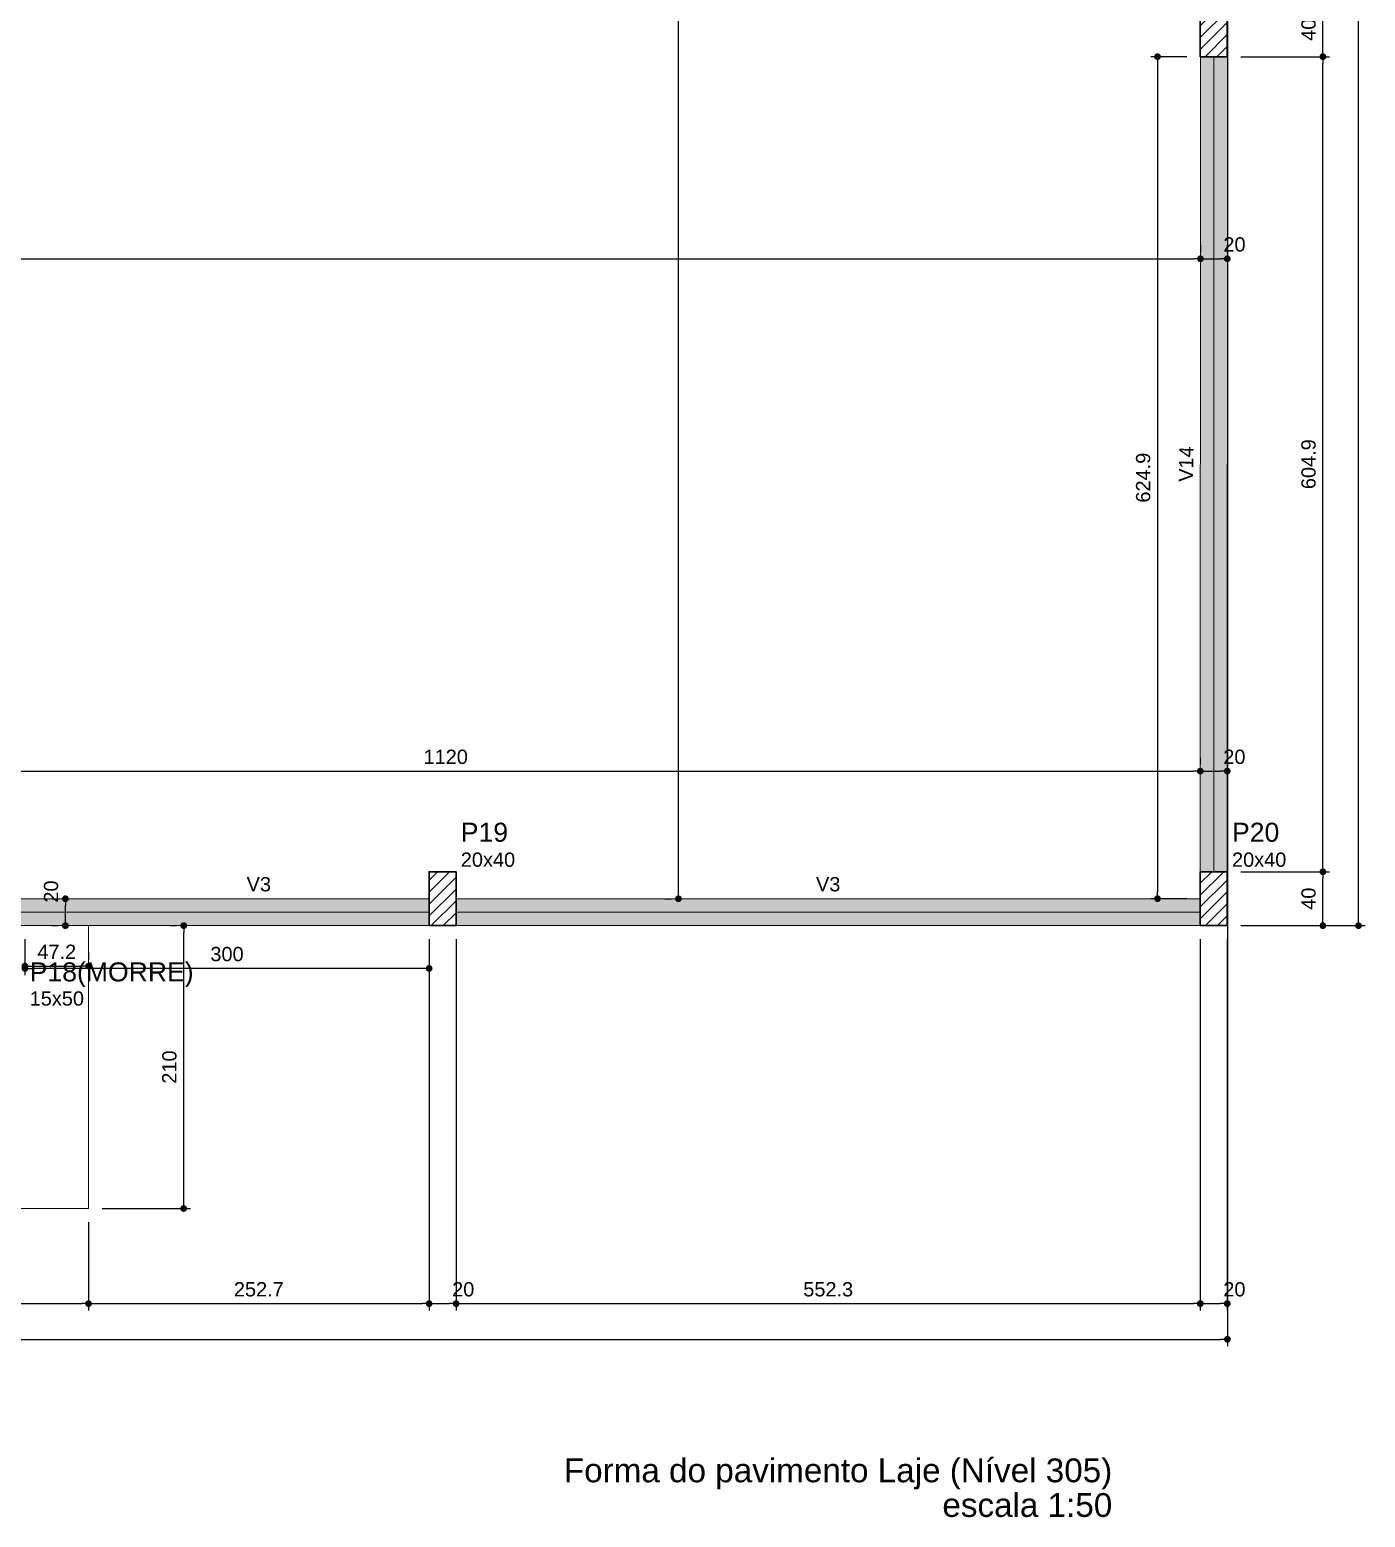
# Model space of a CAD drawing. Header units: millimetres. Extents: x 180 to 11148, y -1598 to 1045.
# Drawn here: x 1740.94 to 1760.76, y -7.57 to 14.51 of the extents above; entities that cross this region are included whole.
import ezdxf

# ---------------------------------------------------------------- set-up
doc = ezdxf.new("R2010")
doc.units = ezdxf.units.MM
doc.header["$MEASUREMENT"] = 0
for name, color, linetype, lineweight in [('FO-Cotas', 5, 'Continuous', 5), ('FO-Eixos', 5, 'Continuous', 5), ('FO-Hachura pilar que passa', 19, 'Continuous', 5), ('FO-Hachura viga', 43, 'Continuous', 5), ('FO-Pilares', 4, 'Continuous', 30), ('FO-Textos das vigas', 7, 'Continuous', 5), ('FO-Textos dos pilares', 7, 'Continuous', 5), ('FO-Títulos', 1, 'Continuous', 20), ('FO-Vigas', 1, 'Continuous', 20)]:
    doc.layers.add(name, color=color, linetype=linetype, lineweight=lineweight)
doc.styles.add('Arial', font='arial.ttf')
doc.dimstyles.new('UM_50.000000', dxfattribs={"dimtxt": 0.18, "dimasz": 0.1, "dimexe": 0.1, "dimexo": 0.2, "dimgap": 0, "dimtad": 1, "dimtih": 1, "dimtoh": 1, "dimdec": 1, "dimlfac": 50, "dimzin": 0, "dimdsep": 46, "dimtxsty": 'Standard', "dimcen": 0.09, "dimdle": 0.1, "dimadec": 1, "dimazin": 2, "dimtfac": 1, "dimtdec": 4, "dimtofl": 0, "dimtmove": 0, "dimatfit": 3, "dimfxl": 1, "dimtolj": 1, "dimarcsym": 0})
pattern_1 = [(45, (1704.12265, 1.2133), (-0.08838835, 0.08838835), [])]

# ---------------------------------------------------------------- blocks, each defined once
blk = doc.blocks.new('_Dot')
at = {"color": 0, "linetype": 'ByBlock', "lineweight": -2}
blk.add_line((-0.5, 0), (-1, 0), dxfattribs=at)
at = {"color": 0, "linetype": 'ByBlock', "const_width": 0.5}
blk.add_lwpolyline([(-0.25, 0, 1), (0.25, 0, 1)], format="xyb", close=True, dxfattribs=at)
blk = doc.blocks.new('*D497')
at = {"layer": 'Defpoints', "color": 0, "transparency": 16777216}
for p in [(1717.821, -2.986), (1741.815, -2.986), (1741.815, -4.398)]:
    blk.add_point(p, dxfattribs=at)
at = {"layer": 'FO-Cotas', "color": 0, "lineweight": -2, "transparency": 16777216}
for p, q in [((1717.821, -3.186), (1717.821, -4.498)), ((1741.815, -3.186), (1741.815, -4.498)), ((1717.921, -4.398), (1741.715, -4.398))]:
    blk.add_line(p, q, dxfattribs=at)
at = {"layer": 'FO-Cotas', "color": 0, "lineweight": -2, "transparency": 16777216, "xscale": 0.1000000014901161, "yscale": 0.1000000014901161, "zscale": 0.1000000014901161, "rotation": 180}
blk.add_blockref('_Dot', (1717.821, -4.398), dxfattribs=at)
at = {"layer": 'FO-Cotas', "color": 0, "lineweight": -2, "transparency": 16777216, "xscale": 0.1000000014901161, "yscale": 0.1000000014901161, "zscale": 0.1000000014901161}
blk.add_blockref('_Dot', (1741.815, -4.398), dxfattribs=at)
at = {"layer": 'FO-Cotas', "transparency": 16777216, "insert": (1729.818, -4.186), "char_height": 0.2118, "attachment_point": 5, "rotation": 0.0057, "style": 'Arial'}
blk.add_mtext('\\A1;1199.7', dxfattribs=at)
blk = doc.blocks.new('*D498')
at = {"layer": 'Defpoints', "color": 0, "transparency": 16777216}
for p in [(1746.87, 1.213), (1741.815, -2.986), (1746.87, -4.398)]:
    blk.add_point(p, dxfattribs=at)
at = {"layer": 'FO-Cotas', "color": 0, "lineweight": -2, "transparency": 16777216}
for p, q in [((1746.87, 1.013), (1746.87, -4.498)), ((1741.815, -3.186), (1741.815, -4.498)), ((1741.915, -4.398), (1746.77, -4.398))]:
    blk.add_line(p, q, dxfattribs=at)
at = {"layer": 'FO-Cotas', "color": 0, "lineweight": -2, "transparency": 16777216, "xscale": 0.1000000014901161, "yscale": 0.1000000014901161, "zscale": 0.1000000014901161, "rotation": 180}
blk.add_blockref('_Dot', (1741.815, -4.398), dxfattribs=at)
at = {"layer": 'FO-Cotas', "color": 0, "lineweight": -2, "transparency": 16777216, "xscale": 0.1000000014901161, "yscale": 0.1000000014901161, "zscale": 0.1000000014901161}
blk.add_blockref('_Dot', (1746.87, -4.398), dxfattribs=at)
at = {"layer": 'FO-Cotas', "transparency": 16777216, "insert": (1744.342, -4.186), "char_height": 0.2118, "attachment_point": 5, "rotation": 0.0057, "style": 'Arial'}
blk.add_mtext('\\A1;252.7', dxfattribs=at)
blk = doc.blocks.new('*D499')
at = {"layer": 'Defpoints', "color": 0, "transparency": 16777216}
for p in [(1746.87, 1.213), (1747.27, 1.213), (1747.27, -4.398)]:
    blk.add_point(p, dxfattribs=at)
at = {"layer": 'FO-Cotas', "color": 0, "lineweight": -2, "transparency": 16777216}
for p, q in [((1746.87, 1.013), (1746.87, -4.498)), ((1747.27, 1.013), (1747.27, -4.498)), ((1746.97, -4.398), (1747.17, -4.398))]:
    blk.add_line(p, q, dxfattribs=at)
at = {"layer": 'FO-Cotas', "color": 0, "lineweight": -2, "transparency": 16777216, "xscale": 0.1000000014901161, "yscale": 0.1000000014901161, "zscale": 0.1000000014901161, "rotation": 180}
blk.add_blockref('_Dot', (1746.87, -4.398), dxfattribs=at)
at = {"layer": 'FO-Cotas', "color": 0, "lineweight": -2, "transparency": 16777216, "xscale": 0.1000000014901161, "yscale": 0.1000000014901161, "zscale": 0.1000000014901161}
blk.add_blockref('_Dot', (1747.27, -4.398), dxfattribs=at)
at = {"layer": 'FO-Cotas', "transparency": 16777216, "insert": (1747.376, -4.186), "char_height": 0.2118, "attachment_point": 5, "rotation": 0.0057, "style": 'Arial'}
blk.add_mtext('\\A1;20', dxfattribs=at)
blk = doc.blocks.new('*D500')
at = {"layer": 'Defpoints', "color": 0, "transparency": 16777216}
for p in [(1747.27, 1.213), (1758.316, 1.213), (1758.316, -4.398)]:
    blk.add_point(p, dxfattribs=at)
at = {"layer": 'FO-Cotas', "color": 0, "lineweight": -2, "transparency": 16777216}
for p, q in [((1747.27, 1.013), (1747.27, -4.498)), ((1758.316, 1.013), (1758.316, -4.498)), ((1747.37, -4.398), (1758.216, -4.398))]:
    blk.add_line(p, q, dxfattribs=at)
at = {"layer": 'FO-Cotas', "color": 0, "lineweight": -2, "transparency": 16777216, "xscale": 0.1000000014901161, "yscale": 0.1000000014901161, "zscale": 0.1000000014901161, "rotation": 180}
blk.add_blockref('_Dot', (1747.27, -4.398), dxfattribs=at)
at = {"layer": 'FO-Cotas', "color": 0, "lineweight": -2, "transparency": 16777216, "xscale": 0.1000000014901161, "yscale": 0.1000000014901161, "zscale": 0.1000000014901161}
blk.add_blockref('_Dot', (1758.316, -4.398), dxfattribs=at)
at = {"layer": 'FO-Cotas', "transparency": 16777216, "insert": (1752.793, -4.186), "char_height": 0.2118, "attachment_point": 5, "rotation": 0.0057, "style": 'Arial'}
blk.add_mtext('\\A1;552.3', dxfattribs=at)
blk = doc.blocks.new('*D501')
at = {"layer": 'Defpoints', "color": 0, "transparency": 16777216}
for p in [(1758.316, 1.213), (1758.716, 1.213), (1758.716, -4.398)]:
    blk.add_point(p, dxfattribs=at)
at = {"layer": 'FO-Cotas', "color": 0, "lineweight": -2, "transparency": 16777216}
for p, q in [((1758.316, 1.013), (1758.316, -4.498)), ((1758.716, 1.013), (1758.716, -4.498)), ((1758.416, -4.398), (1758.616, -4.398))]:
    blk.add_line(p, q, dxfattribs=at)
at = {"layer": 'FO-Cotas', "color": 0, "lineweight": -2, "transparency": 16777216, "xscale": 0.1000000014901161, "yscale": 0.1000000014901161, "zscale": 0.1000000014901161, "rotation": 180}
blk.add_blockref('_Dot', (1758.316, -4.398), dxfattribs=at)
at = {"layer": 'FO-Cotas', "color": 0, "lineweight": -2, "transparency": 16777216, "xscale": 0.1000000014901161, "yscale": 0.1000000014901161, "zscale": 0.1000000014901161}
blk.add_blockref('_Dot', (1758.716, -4.398), dxfattribs=at)
at = {"layer": 'FO-Cotas', "transparency": 16777216, "insert": (1758.822, -4.186), "char_height": 0.2118, "attachment_point": 5, "rotation": 0.0057, "style": 'Arial'}
blk.add_mtext('\\A1;20', dxfattribs=at)
blk = doc.blocks.new('*D504')
at = {"layer": 'Defpoints', "color": 0, "transparency": 16777216}
for p in [(1758.718, 14.912), (1704.123, 1.213), (1758.718, -4.928)]:
    blk.add_point(p, dxfattribs=at)
at = {"layer": 'FO-Cotas', "color": 0, "lineweight": -2, "transparency": 16777216}
for p, q in [((1758.718, 14.712), (1758.718, -5.028)), ((1704.123, 1.013), (1704.123, -5.028)), ((1704.223, -4.928), (1758.618, -4.928))]:
    blk.add_line(p, q, dxfattribs=at)
at = {"layer": 'FO-Cotas', "color": 0, "lineweight": -2, "transparency": 16777216, "xscale": 0.1000000014901161, "yscale": 0.1000000014901161, "zscale": 0.1000000014901161, "rotation": 180}
blk.add_blockref('_Dot', (1704.123, -4.928), dxfattribs=at)
at = {"layer": 'FO-Cotas', "color": 0, "lineweight": -2, "transparency": 16777216, "xscale": 0.1000000014901161, "yscale": 0.1000000014901161, "zscale": 0.1000000014901161}
blk.add_blockref('_Dot', (1758.718, -4.928), dxfattribs=at)
at = {"layer": 'FO-Cotas', "transparency": 16777216, "insert": (1731.421, -4.716), "char_height": 0.2118, "attachment_point": 5, "rotation": 0.0057, "style": 'Arial'}
blk.add_mtext('\\A1;2729.8', dxfattribs=at)
blk = doc.blocks.new('*D514')
at = {"layer": 'Defpoints', "color": 0, "transparency": 16777216}
for p in [(1743.227, 1.213), (1743.227, 1.213), (1741.815, -2.986)]:
    blk.add_point(p, dxfattribs=at)
at = {"layer": 'FO-Cotas', "color": 0, "lineweight": -2, "transparency": 16777216}
for p, q in [((1743.027, 1.213), (1743.127, 1.213)), ((1743.227, -2.886), (1743.227, 1.113)), ((1742.015, -2.986), (1743.327, -2.986))]:
    blk.add_line(p, q, dxfattribs=at)
at = {"layer": 'FO-Cotas', "color": 0, "lineweight": -2, "transparency": 16777216, "xscale": 0.1000000014901161, "yscale": 0.1000000014901161, "zscale": 0.1000000014901161}
for p, rotation in [((1743.227, 1.213), 90), ((1743.227, -2.986), 270)]:
    blk.add_blockref('_Dot', p, dxfattribs=dict(at, rotation=rotation))
at = {"layer": 'FO-Cotas', "transparency": 16777216, "insert": (1743.015, -0.886), "char_height": 0.2118, "attachment_point": 5, "rotation": 90, "style": 'Arial'}
blk.add_mtext('\\A1;210', dxfattribs=at)
blk = doc.blocks.new('*D515')
at = {"layer": 'Defpoints', "color": 0, "transparency": 16777216}
for p in [(1758.716, 2.013), (1760.135, 2.013), (1758.716, 1.213)]:
    blk.add_point(p, dxfattribs=at)
at = {"layer": 'FO-Cotas', "color": 0, "lineweight": -2, "transparency": 16777216}
for p, q in [((1758.916, 2.013), (1760.235, 2.013)), ((1760.135, 1.313), (1760.135, 1.913)), ((1758.916, 1.213), (1760.235, 1.213))]:
    blk.add_line(p, q, dxfattribs=at)
at = {"layer": 'FO-Cotas', "color": 0, "lineweight": -2, "transparency": 16777216, "xscale": 0.1000000014901161, "yscale": 0.1000000014901161, "zscale": 0.1000000014901161}
for p, rotation in [((1760.135, 2.013), 90), ((1760.135, 1.213), 270)]:
    blk.add_blockref('_Dot', p, dxfattribs=dict(at, rotation=rotation))
at = {"layer": 'FO-Cotas', "transparency": 16777216, "insert": (1759.923, 1.613), "char_height": 0.2118, "attachment_point": 5, "rotation": 90, "style": 'Arial'}
blk.add_mtext('\\A1;40', dxfattribs=at)
blk = doc.blocks.new('*D516')
at = {"layer": 'Defpoints', "color": 0, "transparency": 16777216}
for p in [(1758.716, 14.112), (1760.135, 14.112), (1758.716, 2.013)]:
    blk.add_point(p, dxfattribs=at)
at = {"layer": 'FO-Cotas', "color": 0, "lineweight": -2, "transparency": 16777216}
for p, q in [((1758.916, 14.112), (1760.235, 14.112)), ((1760.135, 2.113), (1760.135, 14.012)), ((1758.916, 2.013), (1760.235, 2.013))]:
    blk.add_line(p, q, dxfattribs=at)
at = {"layer": 'FO-Cotas', "color": 0, "lineweight": -2, "transparency": 16777216, "xscale": 0.1000000014901161, "yscale": 0.1000000014901161, "zscale": 0.1000000014901161}
for p, rotation in [((1760.135, 14.112), 90), ((1760.135, 2.013), 270)]:
    blk.add_blockref('_Dot', p, dxfattribs=dict(at, rotation=rotation))
at = {"layer": 'FO-Cotas', "transparency": 16777216, "insert": (1759.923, 8.063), "char_height": 0.2118, "attachment_point": 5, "rotation": 90, "style": 'Arial'}
blk.add_mtext('\\A1;604.9', dxfattribs=at)
blk = doc.blocks.new('*D517')
at = {"layer": 'Defpoints', "color": 0, "transparency": 16777216}
for p in [(1758.716, 14.912), (1760.135, 14.912), (1758.716, 14.112)]:
    blk.add_point(p, dxfattribs=at)
at = {"layer": 'FO-Cotas', "color": 0, "lineweight": -2, "transparency": 16777216}
for p, q in [((1758.916, 14.912), (1760.235, 14.912)), ((1760.135, 14.212), (1760.135, 14.812)), ((1758.916, 14.112), (1760.235, 14.112))]:
    blk.add_line(p, q, dxfattribs=at)
at = {"layer": 'FO-Cotas', "color": 0, "lineweight": -2, "transparency": 16777216, "xscale": 0.1000000014901161, "yscale": 0.1000000014901161, "zscale": 0.1000000014901161}
for p, rotation in [((1760.135, 14.912), 90), ((1760.135, 14.112), 270)]:
    blk.add_blockref('_Dot', p, dxfattribs=dict(at, rotation=rotation))
at = {"layer": 'FO-Cotas', "transparency": 16777216, "insert": (1759.923, 14.512), "char_height": 0.2118, "attachment_point": 5, "rotation": 90, "style": 'Arial'}
blk.add_mtext('\\A1;40', dxfattribs=at)
blk = doc.blocks.new('*D523')
at = {"layer": 'Defpoints', "color": 0, "transparency": 16777216}
for p in [(1758.723, 40.811), (1760.664, 40.811), (1758.716, 1.213)]:
    blk.add_point(p, dxfattribs=at)
at = {"layer": 'FO-Cotas', "color": 0, "lineweight": -2, "transparency": 16777216}
for p, q in [((1758.923, 40.811), (1760.764, 40.811)), ((1760.664, 1.313), (1760.664, 40.711)), ((1758.916, 1.213), (1760.764, 1.213))]:
    blk.add_line(p, q, dxfattribs=at)
at = {"layer": 'FO-Cotas', "color": 0, "lineweight": -2, "transparency": 16777216, "xscale": 0.1000000014901161, "yscale": 0.1000000014901161, "zscale": 0.1000000014901161}
for p, rotation in [((1760.664, 40.811), 90), ((1760.664, 1.213), 270)]:
    blk.add_blockref('_Dot', p, dxfattribs=dict(at, rotation=rotation))
at = {"layer": 'FO-Cotas', "transparency": 16777216, "insert": (1760.452, 21.012), "char_height": 0.2118, "attachment_point": 5, "rotation": 90, "style": 'Arial'}
blk.add_mtext('\\A1;1979.9', dxfattribs=at)
blk = doc.blocks.new('*D529')
at = {"layer": 'Defpoints', "color": 0, "transparency": 16777216}
for p in [(1740.871, 0.613), (1741.815, 0.613), (1741.815, 0.613)]:
    blk.add_point(p, dxfattribs=at)
at = {"layer": 'FO-Cotas', "color": 0, "lineweight": -2, "transparency": 16777216}
for p, q in [((1740.871, 0.813), (1740.871, 0.713)), ((1741.815, 0.813), (1741.815, 0.713)), ((1740.971, 0.613), (1741.715, 0.613))]:
    blk.add_line(p, q, dxfattribs=at)
at = {"layer": 'FO-Cotas', "color": 0, "lineweight": -2, "transparency": 16777216, "xscale": 0.1000000014901161, "yscale": 0.1000000014901161, "zscale": 0.1000000014901161, "rotation": 180}
blk.add_blockref('_Dot', (1740.871, 0.613), dxfattribs=at)
at = {"layer": 'FO-Cotas', "color": 0, "lineweight": -2, "transparency": 16777216, "xscale": 0.1000000014901161, "yscale": 0.1000000014901161, "zscale": 0.1000000014901161}
blk.add_blockref('_Dot', (1741.815, 0.613), dxfattribs=at)
at = {"layer": 'FO-Cotas', "transparency": 16777216, "insert": (1741.343, 0.825), "char_height": 0.2118, "attachment_point": 5, "rotation": 0.0057, "style": 'Arial'}
blk.add_mtext('\\A1;47.2', dxfattribs=at)
blk = doc.blocks.new('*D538')
at = {"layer": 'Defpoints', "color": 0, "transparency": 16777216}
for p in [(1735.916, 3.507), (1758.316, 3.507), (1758.316, 3.507)]:
    blk.add_point(p, dxfattribs=at)
at = {"layer": 'FO-Cotas', "color": 0, "lineweight": -2, "transparency": 16777216}
for p, q in [((1735.916, 3.707), (1735.916, 3.607)), ((1758.316, 3.707), (1758.316, 3.607)), ((1736.016, 3.507), (1758.216, 3.507))]:
    blk.add_line(p, q, dxfattribs=at)
at = {"layer": 'FO-Cotas', "color": 0, "lineweight": -2, "transparency": 16777216, "xscale": 0.1000000014901161, "yscale": 0.1000000014901161, "zscale": 0.1000000014901161, "rotation": 180}
blk.add_blockref('_Dot', (1735.916, 3.507), dxfattribs=at)
at = {"layer": 'FO-Cotas', "color": 0, "lineweight": -2, "transparency": 16777216, "xscale": 0.1000000014901161, "yscale": 0.1000000014901161, "zscale": 0.1000000014901161}
blk.add_blockref('_Dot', (1758.316, 3.507), dxfattribs=at)
at = {"layer": 'FO-Cotas', "transparency": 16777216, "insert": (1747.116, 3.718), "char_height": 0.2118, "attachment_point": 5, "rotation": 0.0057, "style": 'Arial'}
blk.add_mtext('\\A1;1120', dxfattribs=at)
blk = doc.blocks.new('*D539')
at = {"layer": 'Defpoints', "color": 0, "transparency": 16777216}
for p in [(1758.316, 3.507), (1758.716, 3.507), (1758.716, 3.507)]:
    blk.add_point(p, dxfattribs=at)
at = {"layer": 'FO-Cotas', "color": 0, "lineweight": -2, "transparency": 16777216}
for p, q in [((1758.316, 3.707), (1758.316, 3.607)), ((1758.716, 3.707), (1758.716, 3.607)), ((1758.416, 3.507), (1758.616, 3.507))]:
    blk.add_line(p, q, dxfattribs=at)
at = {"layer": 'FO-Cotas', "color": 0, "lineweight": -2, "transparency": 16777216, "xscale": 0.1000000014901161, "yscale": 0.1000000014901161, "zscale": 0.1000000014901161, "rotation": 180}
blk.add_blockref('_Dot', (1758.316, 3.507), dxfattribs=at)
at = {"layer": 'FO-Cotas', "color": 0, "lineweight": -2, "transparency": 16777216, "xscale": 0.1000000014901161, "yscale": 0.1000000014901161, "zscale": 0.1000000014901161}
blk.add_blockref('_Dot', (1758.716, 3.507), dxfattribs=at)
at = {"layer": 'FO-Cotas', "transparency": 16777216, "insert": (1758.822, 3.718), "char_height": 0.2118, "attachment_point": 5, "rotation": 0.0057, "style": 'Arial'}
blk.add_mtext('\\A1;20', dxfattribs=at)
blk = doc.blocks.new('*D540')
at = {"layer": 'Defpoints', "color": 0, "transparency": 16777216}
for p in [(1704.523, 11.112), (1758.318, 11.112), (1758.318, 11.112)]:
    blk.add_point(p, dxfattribs=at)
at = {"layer": 'FO-Cotas', "color": 0, "lineweight": -2, "transparency": 16777216}
for p, q in [((1704.523, 11.312), (1704.523, 11.212)), ((1758.318, 11.312), (1758.318, 11.212)), ((1704.623, 11.112), (1758.218, 11.112))]:
    blk.add_line(p, q, dxfattribs=at)
at = {"layer": 'FO-Cotas', "color": 0, "lineweight": -2, "transparency": 16777216, "xscale": 0.1000000014901161, "yscale": 0.1000000014901161, "zscale": 0.1000000014901161, "rotation": 180}
blk.add_blockref('_Dot', (1704.523, 11.112), dxfattribs=at)
at = {"layer": 'FO-Cotas', "color": 0, "lineweight": -2, "transparency": 16777216, "xscale": 0.1000000014901161, "yscale": 0.1000000014901161, "zscale": 0.1000000014901161}
blk.add_blockref('_Dot', (1758.318, 11.112), dxfattribs=at)
at = {"layer": 'FO-Cotas', "transparency": 16777216, "insert": (1731.42, 11.324), "char_height": 0.2118, "attachment_point": 5, "rotation": 0.0057, "style": 'Arial'}
blk.add_mtext('\\A1;2689.8', dxfattribs=at)
blk = doc.blocks.new('*D541')
at = {"layer": 'Defpoints', "color": 0, "transparency": 16777216}
for p in [(1758.318, 11.112), (1758.717, 11.112), (1758.717, 11.112)]:
    blk.add_point(p, dxfattribs=at)
at = {"layer": 'FO-Cotas', "color": 0, "lineweight": -2, "transparency": 16777216}
for p, q in [((1758.318, 11.312), (1758.318, 11.212)), ((1758.717, 11.312), (1758.717, 11.212)), ((1758.418, 11.112), (1758.617, 11.112))]:
    blk.add_line(p, q, dxfattribs=at)
at = {"layer": 'FO-Cotas', "color": 0, "lineweight": -2, "transparency": 16777216, "xscale": 0.1000000014901161, "yscale": 0.1000000014901161, "zscale": 0.1000000014901161, "rotation": 180}
blk.add_blockref('_Dot', (1758.318, 11.112), dxfattribs=at)
at = {"layer": 'FO-Cotas', "color": 0, "lineweight": -2, "transparency": 16777216, "xscale": 0.1000000014901161, "yscale": 0.1000000014901161, "zscale": 0.1000000014901161}
blk.add_blockref('_Dot', (1758.717, 11.112), dxfattribs=at)
at = {"layer": 'FO-Cotas', "transparency": 16777216, "insert": (1758.823, 11.324), "char_height": 0.2118, "attachment_point": 5, "rotation": 0.0057, "style": 'Arial'}
blk.add_mtext('\\A1;20', dxfattribs=at)
blk = doc.blocks.new('*D566')
at = {"layer": 'Defpoints', "color": 0, "transparency": 16777216}
for p in [(1741.471, 1.613), (1741.471, 1.613), (1741.471, 1.213)]:
    blk.add_point(p, dxfattribs=at)
at = {"layer": 'FO-Cotas', "color": 0, "lineweight": -2, "transparency": 16777216}
for p, q in [((1741.271, 1.613), (1741.371, 1.613)), ((1741.471, 1.313), (1741.471, 1.513)), ((1741.271, 1.213), (1741.371, 1.213))]:
    blk.add_line(p, q, dxfattribs=at)
at = {"layer": 'FO-Cotas', "color": 0, "lineweight": -2, "transparency": 16777216, "xscale": 0.1000000014901161, "yscale": 0.1000000014901161, "zscale": 0.1000000014901161}
for p, rotation in [((1741.471, 1.613), 90), ((1741.471, 1.213), 270)]:
    blk.add_blockref('_Dot', p, dxfattribs=dict(at, rotation=rotation))
at = {"layer": 'FO-Cotas', "transparency": 16777216, "insert": (1741.259, 1.719), "char_height": 0.2118, "attachment_point": 5, "rotation": 90, "style": 'Arial'}
blk.add_mtext('\\A1;20', dxfattribs=at)
blk = doc.blocks.new('*D568')
at = {"layer": 'Defpoints', "color": 0, "transparency": 16777216}
for p in [(1750.57, 40.411), (1750.57, 40.411), (1750.57, 1.613)]:
    blk.add_point(p, dxfattribs=at)
at = {"layer": 'FO-Cotas', "color": 0, "lineweight": -2, "transparency": 16777216}
for p, q in [((1750.37, 40.411), (1750.47, 40.411)), ((1750.57, 1.713), (1750.57, 40.311)), ((1750.37, 1.613), (1750.47, 1.613))]:
    blk.add_line(p, q, dxfattribs=at)
at = {"layer": 'FO-Cotas', "color": 0, "lineweight": -2, "transparency": 16777216, "xscale": 0.1000000014901161, "yscale": 0.1000000014901161, "zscale": 0.1000000014901161}
for p, rotation in [((1750.57, 40.411), 90), ((1750.57, 1.613), 270)]:
    blk.add_blockref('_Dot', p, dxfattribs=dict(at, rotation=rotation))
at = {"layer": 'FO-Cotas', "transparency": 16777216, "insert": (1750.358, 21.012), "char_height": 0.2118, "attachment_point": 5, "rotation": 90, "style": 'Arial'}
blk.add_mtext('\\A1;1939.9', dxfattribs=at)
blk = doc.blocks.new('*D570')
at = {"layer": 'Defpoints', "color": 0, "transparency": 16777216}
for p in [(1740.871, 1.213), (1746.87, 1.213), (1740.871, 0.578)]:
    blk.add_point(p, dxfattribs=at)
at = {"layer": 'FO-Cotas', "color": 0, "lineweight": -2, "transparency": 16777216}
for p, q in [((1740.871, 1.013), (1740.871, 0.478)), ((1746.87, 1.013), (1746.87, 0.478)), ((1746.77, 0.578), (1740.971, 0.578))]:
    blk.add_line(p, q, dxfattribs=at)
at = {"layer": 'FO-Cotas', "color": 0, "lineweight": -2, "transparency": 16777216, "xscale": 0.1000000014901161, "yscale": 0.1000000014901161, "zscale": 0.1000000014901161, "rotation": 180}
blk.add_blockref('_Dot', (1740.871, 0.578), dxfattribs=at)
at = {"layer": 'FO-Cotas', "color": 0, "lineweight": -2, "transparency": 16777216, "xscale": 0.1000000014901161, "yscale": 0.1000000014901161, "zscale": 0.1000000014901161}
blk.add_blockref('_Dot', (1746.87, 0.578), dxfattribs=at)
at = {"layer": 'FO-Cotas', "transparency": 16777216, "insert": (1743.87, 0.79), "char_height": 0.2118, "attachment_point": 5, "rotation": 0.0057, "style": 'Arial'}
blk.add_mtext('\\A1;300', dxfattribs=at)
blk = doc.blocks.new('*D574')
at = {"layer": 'Defpoints', "color": 0, "transparency": 16777216}
for p in [(1758.316, 14.112), (1757.681, 1.613), (1758.316, 1.613)]:
    blk.add_point(p, dxfattribs=at)
at = {"layer": 'FO-Cotas', "color": 0, "lineweight": -2, "transparency": 16777216}
for p, q in [((1758.116, 14.112), (1757.581, 14.112)), ((1757.681, 14.012), (1757.681, 1.713)), ((1758.116, 1.613), (1757.581, 1.613))]:
    blk.add_line(p, q, dxfattribs=at)
at = {"layer": 'FO-Cotas', "color": 0, "lineweight": -2, "transparency": 16777216, "xscale": 0.1000000014901161, "yscale": 0.1000000014901161, "zscale": 0.1000000014901161}
for p, rotation in [((1757.681, 14.112), 90), ((1757.681, 1.613), 270)]:
    blk.add_blockref('_Dot', p, dxfattribs=dict(at, rotation=rotation))
at = {"layer": 'FO-Cotas', "transparency": 16777216, "insert": (1757.469, 7.863), "char_height": 0.2118, "attachment_point": 5, "rotation": 90, "style": 'Arial'}
blk.add_mtext('\\A1;624.9', dxfattribs=at)

msp = doc.modelspace()

# ---------------------------------------------------------------- hatches: boundary and pattern name
at = {"layer": 'FO-Hachura pilar que passa', "linetype": 'Continuous'}
h = msp.add_hatch(dxfattribs=at)
h.set_pattern_fill('ANSI31', color=256, style=0)
h.set_pattern_definition(pattern_1)
h.paths.add_polyline_path([(1758.3162, 14.1119), (1758.5162, 14.1119), (1758.7162, 14.1119), (1758.7162, 14.5119), (1758.7162, 14.9119), (1758.5162, 14.9119), (1758.3162, 14.9119), (1758.3162, 14.5119)])
h = msp.add_hatch(dxfattribs=at)
h.set_pattern_fill('ANSI31', color=256, style=0)
h.set_pattern_definition(pattern_1)
h.paths.add_polyline_path([(1746.8696, 1.2133), (1747.0696, 1.2133), (1747.2696, 1.2133), (1747.2696, 1.6133), (1747.2696, 2.0133), (1747.0696, 2.0133), (1746.8696, 2.0133), (1746.8696, 1.6133)])
h = msp.add_hatch(dxfattribs=at)
h.set_pattern_fill('ANSI31', color=256, style=0)
h.set_pattern_definition(pattern_1)
h.paths.add_polyline_path([(1758.3162, 1.2133), (1758.5162, 1.2133), (1758.7162, 1.2133), (1758.7162, 1.6133), (1758.7162, 2.0133), (1758.5162, 2.0133), (1758.3162, 2.0133), (1758.3162, 1.6133)])
at = {"layer": 'FO-Hachura viga', "linetype": 'Continuous'}
for points in [[(1758.717, 14.1119), (1758.717, 14.1119), (1758.318, 14.1119), (1758.316, 2.0135), (1758.716, 2.0133), (1758.717, 14.1119)], [(1741.8152, 1.6133), (1741.8152, 1.6133), (1740.7206, 1.6133), (1740.7206, 1.2133), (1741.8152, 1.2133), (1741.8152, 1.6133)], [(1746.8694, 1.6133), (1746.8694, 1.6133), (1741.8152, 1.6133), (1741.8152, 1.2133), (1746.8694, 1.2133), (1746.8694, 1.6133)], [(1758.316, 1.6133), (1758.316, 1.6133), (1747.2694, 1.6133), (1747.2694, 1.2133), (1758.316, 1.2133), (1758.316, 1.6133)]]:
    msp.add_hatch(color=256, dxfattribs=at).paths.add_polyline_path(points)

# ---------------------------------------------------------------- linework, layer by layer
at = {"layer": 'FO-Eixos'}
for p, q in [((1758.5162, 2.0133), (1758.5182, 14.1119)), ((1740.7206, 1.4133), (1741.8152, 1.4133)), ((1741.8152, 1.4133), (1746.8696, 1.4133)), ((1747.2696, 1.4133), (1758.3162, 1.4133))]:
    msp.add_line(p, q, dxfattribs=at)
at = {"layer": 'FO-Pilares'}
for points in [[(1758.3162, 14.1119), (1758.5162, 14.1119), (1758.7162, 14.1119), (1758.7162, 14.5119), (1758.7162, 14.9119), (1758.5162, 14.9119), (1758.3162, 14.9119), (1758.3162, 14.5119), (1758.3162, 14.1119)], [(1746.8696, 1.2133), (1747.0696, 1.2133), (1747.2696, 1.2133), (1747.2696, 1.6133), (1747.2696, 2.0133), (1747.0696, 2.0133), (1746.8696, 2.0133), (1746.8696, 1.6133), (1746.8696, 1.2133)], [(1758.3162, 1.2133), (1758.5162, 1.2133), (1758.7162, 1.2133), (1758.7162, 1.6133), (1758.7162, 2.0133), (1758.5162, 2.0133), (1758.3162, 2.0133), (1758.3162, 1.6133), (1758.3162, 1.2133)]]:
    msp.add_lwpolyline(points, close=True, dxfattribs=at)
at = {"layer": 'FO-Vigas'}
for p, q in [((1758.3162, 2.0133), (1758.3182, 14.1119)), ((1758.7162, 2.0133), (1758.7172, 14.1119)), ((1740.7206, 1.6133), (1741.8152, 1.6133)), ((1741.8152, 1.6133), (1746.8696, 1.6133)), ((1747.2696, 1.6133), (1758.3162, 1.6133)), ((1740.7206, 1.2133), (1741.8152, 1.2133)), ((1741.8152, -2.9861), (1741.8152, 1.2133)), ((1741.8152, 1.2133), (1746.8696, 1.2133)), ((1747.2696, 1.2133), (1758.3162, 1.2133)), ((1717.8212, -2.9861), (1741.8152, -2.9861))]:
    msp.add_line(p, q, dxfattribs=at)

# ---------------------------------------------------------------- texts
at = {"layer": 'FO-Textos das vigas', "linetype": 'Continuous', "insert": (1758.2113, 8.0626), "char_height": 0.2118, "width": 1.06284, "attachment_point": 8, "rotation": 89, "line_spacing_factor": 0.798, "style": 'Arial'}
msp.add_mtext('V14', dxfattribs=at)
at = {"layer": 'FO-Textos das vigas', "linetype": 'Continuous', "char_height": 0.2118, "width": 0.730885, "attachment_point": 8, "line_spacing_factor": 0.798, "style": 'Arial'}
for insert in [(1744.3424, 1.7192), (1752.7929, 1.7192)]:
    msp.add_mtext('V3', dxfattribs=dict(at, insert=insert))
at = {"layer": 'FO-Textos dos pilares', "linetype": 'Continuous', "attachment_point": 7, "line_spacing_factor": 0.798, "style": 'Arial'}
for s, insert, char_height, width in [('P19', (1747.3402, 2.4545), 0.2824, 1.40989), ('P20', (1758.7868, 2.4545), 0.2824, 1.40989), ('20x40', (1747.3402, 2.0839), 0.2118, 1.621923), ('20x40', (1758.7868, 2.0839), 0.2118, 1.621923), ('P18(MORRE)', (1740.9416, 0.3003), 0.2824, 4.882469), ('15x50', (1740.9412, 0.0233), 0.2118, 1.621923)]:
    msp.add_mtext(s, dxfattribs=dict(at, insert=insert, char_height=char_height, width=width))
at = {"layer": 'FO-Títulos', "linetype": 'Continuous', "char_height": 0.353, "attachment_point": 9, "line_spacing_factor": 0.798, "style": 'Arial'}
for s, insert, width in [('Forma do pavimento Laje (Nível 305)', (1757.0093, -7.1558), 16.293815), ('escala 1:50', (1757.0095, -7.5687), 5.054211)]:
    msp.add_mtext(s, dxfattribs=dict(at, insert=insert, width=width))

# ---------------------------------------------------------------- dimensions: what is measured, and where the dimension line sits
at = {"layer": 'FO-Cotas'}
for base, p1, p2, picture, middle in [((1760.6641, 40.8107), (1758.7162, 1.2133), (1758.7226, 40.8107), '*D523', (1760.4523, 21.012)), ((1750.5696, 40.4107), (1750.5696, 1.6133), (1750.5696, 40.4107), '*D568', (1750.3578, 21.012)), ((1760.1346, 14.9119), (1758.7162, 14.1119), (1758.7162, 14.9119), '*D517', (1759.9228, 14.5119)), ((1757.6808, 1.6133), (1758.3162, 14.1119), (1758.3162, 1.6133), '*D574', (1757.469, 7.8626)), ((1760.1346, 14.1119), (1758.7162, 2.0133), (1758.7162, 14.1119), '*D516', (1759.9228, 8.0626)), ((1760.1346, 2.0133), (1758.7162, 1.2133), (1758.7162, 2.0133), '*D515', (1759.9228, 1.6133)), ((1741.4706, 1.6133), (1741.4706, 1.2133), (1741.4706, 1.6133), '*D566', (1741.2588, 1.7192)), ((1743.2272, 1.2133), (1741.8152, -2.9861), (1743.2272, 1.2133), '*D514', (1743.0154, -0.8864))]:
    dim = msp.add_linear_dim(base=base, p1=p1, p2=p2, angle=90, dimstyle='UM_50.000000', override={"dimtxt": 0.2118, "dimasz": 0.1, "dimexe": 0.1, "dimexo": 0.2, "dimtad": 1, "dimtih": 0, "dimtoh": 0, "dimdec": 1, "dimlfac": 50, "dimzin": 8, "dimtxsty": 'Arial', "dimblk": 'Dot', "dimblk1": 'Dot', "dimblk2": 'Dot', "dimsah": 1, "dimdle": 0.1, "dimse1": 0, "dimse2": 0, "dimclrt": 256, "dimadec": 1, "dimazin": 3, "dimtmove": 2, "dimldrblk": 'Dot'}, dxfattribs=at)
    dim.commit()
    dim.dimension.update_dxf_attribs({"geometry": picture, "text_midpoint": middle, "dimtype": 160, "text_rotation": 90})
for base, p1, p2, picture, middle, turn in [((1758.7184, -4.9276), (1704.1226, 1.2133), (1758.7184, 14.9119), '*D504', (1731.4205, -4.7158), 0.00573), ((1758.3178, 11.1119), (1704.5226, 11.1119), (1758.3178, 11.1119), '*D540', (1731.4202, 11.3237), 0.00573), ((1758.717, 11.1119), (1758.3178, 11.1119), (1758.717, 11.1119), '*D541', (1758.8229, 11.3237), 0.00573), ((1758.3165, 3.5067), (1735.9162, 3.5067), (1758.3165, 3.5067), '*D538', (1747.1164, 3.7185), 0.00573), ((1758.7164, 3.5067), (1758.3165, 3.5067), (1758.7164, 3.5067), '*D539', (1758.8223, 3.7185), 0.00573), ((1740.8706489474, 0.57789407), (1746.8696489474, 1.2132940523), (1740.8706489474, 1.2132940523), '*D570', (1743.8701489474, 0.7896940641), 0.005729578), ((1746.8696, -4.3981), (1741.8152, -2.9861), (1746.8696, 1.2133), '*D498', (1744.3424, -4.1863), 0.00573), ((1747.2696, -4.3981), (1746.8696, 1.2133), (1747.2696, 1.2133), '*D499', (1747.3755, -4.1863), 0.00573), ((1758.3162, -4.3981), (1747.2696, 1.2133), (1758.3162, 1.2133), '*D500', (1752.7929, -4.1863), 0.00573), ((1758.7162, -4.3981), (1758.3162, 1.2133), (1758.7162, 1.2133), '*D501', (1758.8221, -4.1863), 0.00573), ((1741.8152, 0.6133), (1740.8706, 0.6133), (1741.8152, 0.6133), '*D529', (1741.3429, 0.8251), 0.00573), ((1741.8152, -4.3981), (1717.8212, -2.9861), (1741.8152, -2.9861), '*D497', (1729.8182, -4.1863), 0.00573)]:
    dim = msp.add_linear_dim(base=base, p1=p1, p2=p2, dimstyle='UM_50.000000', override={"dimtxt": 0.2118, "dimasz": 0.1, "dimexe": 0.1, "dimexo": 0.2, "dimtad": 1, "dimtih": 0, "dimtoh": 0, "dimdec": 1, "dimlfac": 50, "dimzin": 8, "dimtxsty": 'Arial', "dimblk": 'Dot', "dimblk1": 'Dot', "dimblk2": 'Dot', "dimsah": 1, "dimdle": 0.1, "dimse1": 0, "dimse2": 0, "dimclrt": 256, "dimadec": 1, "dimazin": 3, "dimtmove": 2, "dimldrblk": 'Dot'}, dxfattribs=at)
    dim.commit()
    dim.dimension.update_dxf_attribs({"geometry": picture, "text_midpoint": middle, "dimtype": 160, "text_rotation": turn})

doc.saveas('drawing.dxf')
